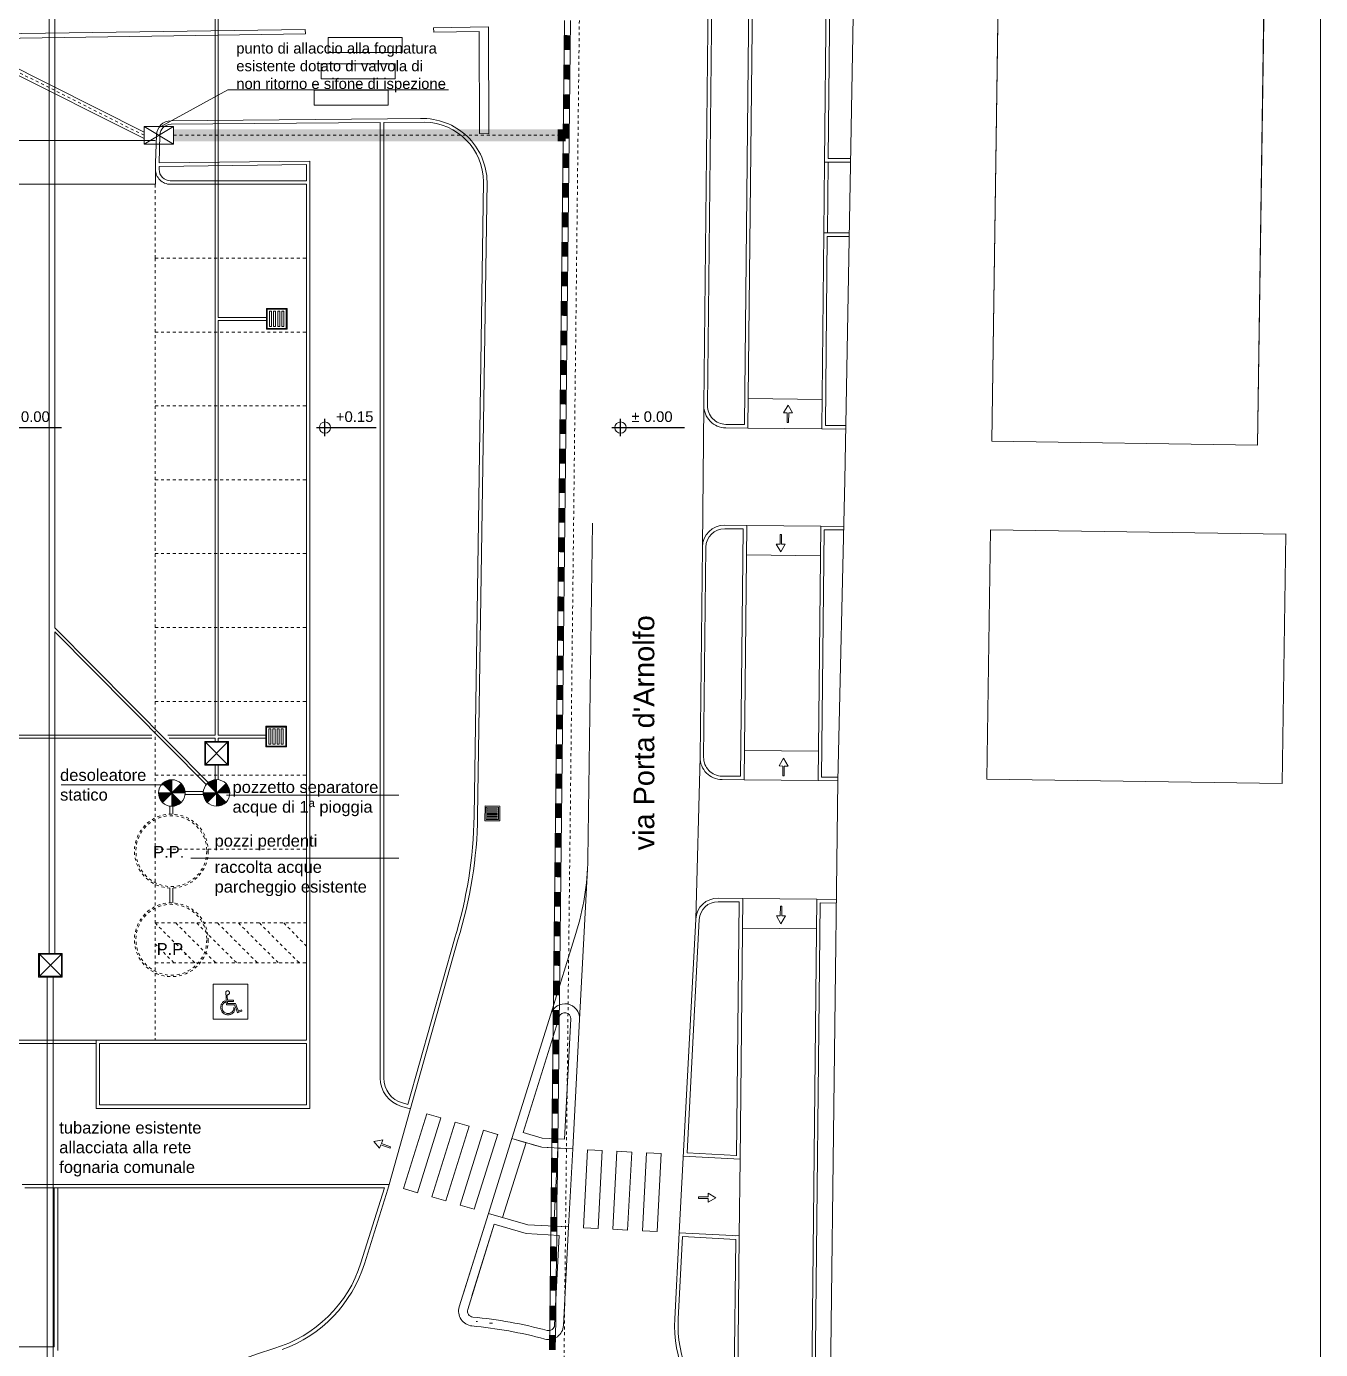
# Model space of a CAD drawing. Header units: millimetres. Extents: x -19 to 261, y -91 to 25.
# Drawn here: x 116.61 to 160.42, y -55.34 to -10.56 of the extents above; entities that cross this region are included whole.
import ezdxf

# ---------------------------------------------------------------- set-up
doc = ezdxf.new("R2010")
doc.units = ezdxf.units.MM
for name, pattern in [('ACAD_ISO14W100_S12', [0.06, 0, -0.03, 0, -0.03]), ('LINEA-LINEETTE2_S13', [0.1, 0, -0.1]), ('NASCOSTA2_S15', [0.5, 0, -0.1, 0, -0.1, 0, -0.1, 0, -0.1, 0, -0.1])]:
    doc.linetypes.add(name, pattern=pattern)
for name, color, linetype, lineweight, true_color in [('XR$4$Generale01', 7, 'Continuous', 5, 0x000000), ('XR$4$STANDARD_1', 7, 'Continuous', 18, 0x000000), ('XR$4$Testo generale', 7, 'Continuous', 18, 0x000000)]:
    doc.layers.add(name, color=color, linetype=linetype, lineweight=lineweight, true_color=true_color)
doc.styles.add('ARIAL', font='arial.ttf')

# ---------------------------------------------------------------- blocks, each defined once
blk = doc.blocks.new('ELEMENTO_RETINO_25')
at = {"layer": 'XR$4$STANDARD_1', "lineweight": 5, "true_color": 0xff0000}
for points in [[(134.813, -11.353), (134.819, -10.853), (135.019, -10.856), (135.013, -11.356)], [(134.802, -12.353), (134.808, -11.853), (135.008, -11.856), (135.002, -12.356)], [(134.791, -13.353), (134.796, -12.853), (134.996, -12.855), (134.991, -13.355)], [(134.779, -14.353), (134.785, -13.853), (134.985, -13.855), (134.979, -14.355)], [(134.768, -15.353), (134.774, -14.853), (134.974, -14.855), (134.968, -15.355)], [(134.756, -16.353), (134.762, -15.853), (134.962, -15.855), (134.956, -16.355)], [(134.745, -17.353), (134.751, -16.853), (134.951, -16.855), (134.945, -17.355)], [(134.734, -18.353), (134.739, -17.853), (134.939, -17.855), (134.934, -18.355)], [(134.722, -19.353), (134.728, -18.853), (134.928, -18.855), (134.922, -19.355)], [(134.711, -20.353), (134.716, -19.853), (134.916, -19.855), (134.911, -20.355)], [(134.699, -21.353), (134.705, -20.853), (134.905, -20.855), (134.899, -21.355)], [(134.688, -22.353), (134.694, -21.853), (134.894, -21.855), (134.888, -22.355)], [(134.677, -23.353), (134.682, -22.853), (134.882, -22.855), (134.877, -23.355)], [(134.665, -24.352), (134.671, -23.852), (134.871, -23.855), (134.865, -24.355)], [(134.654, -25.352), (134.659, -24.852), (134.859, -24.855), (134.854, -25.355)], [(134.642, -26.352), (134.648, -25.852), (134.848, -25.855), (134.842, -26.355)], [(134.631, -27.352), (134.637, -26.852), (134.837, -26.855), (134.831, -27.355)], [(134.619, -28.352), (134.625, -27.852), (134.825, -27.854), (134.819, -28.354)], [(134.608, -29.352), (134.614, -28.852), (134.814, -28.854), (134.808, -29.354)], [(134.597, -30.352), (134.602, -29.852), (134.802, -29.854), (134.797, -30.354)], [(134.585, -31.352), (134.591, -30.852), (134.791, -30.854), (134.785, -31.354)], [(134.574, -32.352), (134.58, -31.852), (134.78, -31.854), (134.774, -32.354)], [(134.562, -33.352), (134.568, -32.852), (134.768, -32.854), (134.762, -33.354)], [(134.551, -34.352), (134.557, -33.852), (134.757, -33.854), (134.751, -34.354)], [(134.54, -35.352), (134.545, -34.852), (134.745, -34.854), (134.74, -35.354)], [(134.528, -36.352), (134.534, -35.852), (134.734, -35.854), (134.728, -36.354)], [(134.517, -37.352), (134.522, -36.852), (134.722, -36.854), (134.717, -37.354)], [(134.505, -38.352), (134.511, -37.852), (134.711, -37.854), (134.705, -38.354)], [(134.494, -39.351), (134.5, -38.851), (134.7, -38.854), (134.694, -39.354)], [(134.483, -40.351), (134.488, -39.851), (134.688, -39.854), (134.683, -40.354)], [(134.471, -41.351), (134.477, -40.851), (134.677, -40.854), (134.671, -41.354)], [(134.46, -42.351), (134.465, -41.851), (134.665, -41.854), (134.66, -42.354)], [(134.448, -43.351), (134.454, -42.851), (134.654, -42.854), (134.648, -43.353)], [(134.437, -44.351), (134.443, -43.851), (134.643, -43.853), (134.637, -44.353)], [(134.425, -45.351), (134.431, -44.851), (134.631, -44.853), (134.625, -45.353)], [(134.414, -46.351), (134.42, -45.851), (134.62, -45.853), (134.614, -46.353)], [(134.403, -47.351), (134.408, -46.851), (134.608, -46.853), (134.603, -47.353)], [(134.391, -48.351), (134.397, -47.851), (134.597, -47.853), (134.591, -48.353)], [(134.38, -49.351), (134.386, -48.851), (134.586, -48.853), (134.58, -49.353)], [(134.368, -50.351), (134.374, -49.851), (134.574, -49.853), (134.568, -50.353)], [(134.357, -51.351), (134.363, -50.851), (134.563, -50.853), (134.557, -51.353)], [(134.346, -52.351), (134.351, -51.851), (134.551, -51.853), (134.546, -52.353)], [(134.334, -53.351), (134.34, -52.851), (134.54, -52.853), (134.534, -53.353)], [(134.323, -54.35), (134.328, -53.851), (134.528, -53.853), (134.523, -54.353)], [(134.311, -55.35), (134.317, -54.85), (134.517, -54.853), (134.511, -55.353)]]:
    blk.add_hatch(color=1, dxfattribs=at).paths.add_polyline_path(points, flags=0)
at = {"layer": 'XR$4$STANDARD_1', "color": 18, "linetype": 'NASCOSTA2_S15', "lineweight": 5, "true_color": 0x000000}
blk.add_line((135.587, 12.639), (134.401, -91.269), dxfattribs=at)
at = {"layer": 'XR$4$STANDARD_1', "color": 18, "lineweight": 5, "true_color": 0x000000}
for p, q in [((134.813, -11.353), (134.825, -10.353)), ((135.025, -10.356), (135.013, -11.356)), ((134.802, -12.353), (134.813, -11.353)), ((135.013, -11.356), (135.002, -12.356)), ((134.791, -13.353), (134.802, -12.353)), ((135.002, -12.356), (134.991, -13.355)), ((134.779, -14.353), (134.791, -13.353)), ((134.991, -13.355), (134.979, -14.355)), ((134.768, -15.353), (134.779, -14.353)), ((134.979, -14.355), (134.968, -15.355)), ((134.756, -16.353), (134.768, -15.353)), ((134.968, -15.355), (134.956, -16.355)), ((134.745, -17.353), (134.756, -16.353)), ((134.956, -16.355), (134.945, -17.355)), ((134.734, -18.353), (134.745, -17.353)), ((134.945, -17.355), (134.934, -18.355)), ((134.722, -19.353), (134.734, -18.353)), ((134.934, -18.355), (134.922, -19.355)), ((134.711, -20.353), (134.722, -19.353)), ((134.922, -19.355), (134.911, -20.355)), ((134.699, -21.353), (134.711, -20.353)), ((134.911, -20.355), (134.899, -21.355)), ((134.688, -22.353), (134.699, -21.353)), ((134.899, -21.355), (134.888, -22.355)), ((134.677, -23.353), (134.688, -22.353)), ((134.888, -22.355), (134.877, -23.355)), ((134.665, -24.352), (134.677, -23.353)), ((134.877, -23.355), (134.865, -24.355)), ((134.654, -25.352), (134.665, -24.352)), ((134.865, -24.355), (134.854, -25.355)), ((134.642, -26.352), (134.654, -25.352)), ((134.854, -25.355), (134.842, -26.355)), ((134.631, -27.352), (134.642, -26.352)), ((134.842, -26.355), (134.831, -27.355)), ((134.619, -28.352), (134.631, -27.352)), ((134.831, -27.355), (134.819, -28.354)), ((134.608, -29.352), (134.619, -28.352)), ((134.819, -28.354), (134.808, -29.354)), ((134.597, -30.352), (134.608, -29.352)), ((134.808, -29.354), (134.797, -30.354)), ((134.585, -31.352), (134.597, -30.352)), ((134.797, -30.354), (134.785, -31.354)), ((134.574, -32.352), (134.585, -31.352)), ((134.785, -31.354), (134.774, -32.354)), ((134.562, -33.352), (134.574, -32.352)), ((134.774, -32.354), (134.762, -33.354)), ((134.551, -34.352), (134.562, -33.352)), ((134.762, -33.354), (134.751, -34.354)), ((134.54, -35.352), (134.551, -34.352)), ((134.751, -34.354), (134.74, -35.354)), ((134.528, -36.352), (134.54, -35.352)), ((134.74, -35.354), (134.728, -36.354)), ((134.517, -37.352), (134.528, -36.352)), ((134.728, -36.354), (134.717, -37.354)), ((134.505, -38.352), (134.517, -37.352)), ((134.717, -37.354), (134.705, -38.354)), ((134.494, -39.351), (134.505, -38.352)), ((134.705, -38.354), (134.694, -39.354)), ((134.483, -40.351), (134.494, -39.351)), ((134.694, -39.354), (134.683, -40.354)), ((134.471, -41.351), (134.483, -40.351)), ((134.683, -40.354), (134.671, -41.354)), ((134.46, -42.351), (134.471, -41.351)), ((134.671, -41.354), (134.66, -42.354)), ((134.448, -43.351), (134.46, -42.351)), ((134.66, -42.354), (134.648, -43.353)), ((134.437, -44.351), (134.448, -43.351)), ((134.648, -43.353), (134.637, -44.353)), ((134.425, -45.351), (134.437, -44.351)), ((134.637, -44.353), (134.625, -45.353)), ((134.414, -46.351), (134.425, -45.351)), ((134.625, -45.353), (134.614, -46.353)), ((134.403, -47.351), (134.414, -46.351)), ((134.614, -46.353), (134.603, -47.353)), ((134.391, -48.351), (134.403, -47.351)), ((134.603, -47.353), (134.591, -48.353)), ((134.38, -49.351), (134.391, -48.351)), ((134.591, -48.353), (134.58, -49.353)), ((134.368, -50.351), (134.38, -49.351)), ((134.58, -49.353), (134.568, -50.353)), ((134.357, -51.351), (134.368, -50.351)), ((134.568, -50.353), (134.557, -51.353)), ((134.346, -52.351), (134.357, -51.351)), ((134.557, -51.353), (134.546, -52.353)), ((134.334, -53.351), (134.346, -52.351)), ((134.546, -52.353), (134.534, -53.353)), ((134.323, -54.35), (134.334, -53.351)), ((134.534, -53.353), (134.523, -54.353)), ((134.311, -55.35), (134.323, -54.35)), ((134.523, -54.353), (134.511, -55.353))]:
    blk.add_line(p, q, dxfattribs=at)
blk = doc.blocks.new('ELEMENTO_RETINO_26')
at = {"layer": 'XR$4$STANDARD_1', "lineweight": 18, "true_color": 0x579100}
for points in [[(121.589, -14.444), (121.589, -14.044), (122.589, -14.044), (122.589, -14.444)], [(122.589, -14.444), (122.589, -14.044), (123.589, -14.044), (123.589, -14.444)], [(123.589, -14.444), (123.589, -14.044), (124.589, -14.044), (124.589, -14.444)], [(124.589, -14.444), (124.589, -14.044), (125.589, -14.044), (125.589, -14.444)], [(125.589, -14.444), (125.589, -14.044), (126.589, -14.044), (126.589, -14.444)], [(126.589, -14.444), (126.589, -14.044), (127.589, -14.044), (127.589, -14.444)], [(127.589, -14.444), (127.589, -14.044), (128.589, -14.044), (128.589, -14.444)], [(128.589, -14.444), (128.589, -14.044), (129.589, -14.044), (129.589, -14.444)], [(129.589, -14.444), (129.589, -14.044), (130.589, -14.044), (130.589, -14.444)], [(130.589, -14.444), (130.589, -14.044), (131.589, -14.044), (131.589, -14.444)], [(131.589, -14.444), (131.589, -14.044), (132.589, -14.044), (132.589, -14.444)], [(132.589, -14.444), (132.589, -14.044), (133.589, -14.044), (133.589, -14.444)], [(133.589, -14.444), (133.589, -14.044), (134.589, -14.044), (134.589, -14.444)], [(134.589, -14.444), (134.589, -14.044), (134.859, -14.044), (134.859, -14.444)]]:
    blk.add_hatch(color=74, dxfattribs=at).paths.add_polyline_path(points, flags=0)
at = {"layer": 'XR$4$STANDARD_1', "color": 18, "linetype": 'NASCOSTA2_S15', "lineweight": 18, "true_color": 0x000000}
for p, q in [((121.589, -14.244), (122.589, -14.244)), ((121.589, -14.244), (134.859, -14.244)), ((122.589, -14.244), (123.589, -14.244)), ((123.589, -14.244), (124.589, -14.244)), ((124.589, -14.244), (125.589, -14.244)), ((125.589, -14.244), (126.589, -14.244)), ((126.589, -14.244), (127.589, -14.244)), ((127.589, -14.244), (128.589, -14.244)), ((128.589, -14.244), (129.589, -14.244)), ((129.589, -14.244), (130.589, -14.244)), ((130.589, -14.244), (131.589, -14.244)), ((131.589, -14.244), (132.589, -14.244)), ((132.589, -14.244), (133.589, -14.244)), ((133.589, -14.244), (134.589, -14.244)), ((134.589, -14.244), (134.859, -14.244))]:
    blk.add_line(p, q, dxfattribs=at)

msp = doc.modelspace()

# ---------------------------------------------------------------- hatches: boundary and pattern name
at = {"layer": 'XR$4$STANDARD_1', "lineweight": 18, "true_color": 0xff7f00}
for points in [[(121.209, -36.185), (121.527, -36.503), (121.527, -36.053), (121.514, -36.053), (121.459, -36.058), (121.404, -36.07), (121.352, -36.088), (121.303, -36.113), (121.256, -36.143), (121.214, -36.179)], [(121.845, -36.185), (121.527, -36.503), (121.977, -36.503), (121.974, -36.448), (121.964, -36.394), (121.947, -36.341), (121.924, -36.29), (121.895, -36.243), (121.86, -36.2)], [(122.727, -36.184), (123.044, -36.502), (123.044, -36.053), (123.031, -36.053), (122.976, -36.058), (122.922, -36.069), (122.87, -36.088), (122.82, -36.112), (122.774, -36.143), (122.732, -36.179)], [(123.362, -36.185), (123.044, -36.502), (123.494, -36.502), (123.491, -36.448), (123.481, -36.393), (123.464, -36.34), (123.441, -36.29), (123.412, -36.243), (123.377, -36.2)], [(121.209, -36.821), (121.527, -36.503), (121.078, -36.503), (121.078, -36.53), (121.085, -36.585), (121.098, -36.639), (121.118, -36.69), (121.144, -36.739), (121.176, -36.785)], [(121.845, -36.821), (121.527, -36.503), (121.527, -36.952), (121.568, -36.951), (121.623, -36.943), (121.676, -36.927), (121.727, -36.906), (121.775, -36.878), (121.819, -36.845)], [(122.726, -36.82), (123.044, -36.502), (122.595, -36.502), (122.595, -36.53), (122.602, -36.585), (122.615, -36.638), (122.635, -36.69), (122.662, -36.739), (122.693, -36.784)], [(123.362, -36.82), (123.044, -36.502), (123.044, -36.952), (123.085, -36.951), (123.14, -36.942), (123.193, -36.927), (123.245, -36.905), (123.293, -36.878), (123.337, -36.844)]]:
    msp.add_hatch(color=30, dxfattribs=at).paths.add_polyline_path(points, flags=0)
at = {"layer": 'XR$4$STANDARD_1', "lineweight": 5, "true_color": 0x0000ff}
h = msp.add_hatch(dxfattribs=at)
h.set_pattern_fill('RETINO', color=5, scale=0.225, style=0, pattern_type=2)
h.set_pattern_definition([(0, (0.45, 0.45), (0.225, 0.225), [0.225, -0.225]), (90, (0.45, 0.45), (-0.225, 0.225), [0.225, -0.225])])
h.paths.add_polyline_path([(131.763, -54.381), (131.752, -54.38), (131.748, -54.379), (131.752, -54.38), (132.398, -54.454)], flags=0)

# ---------------------------------------------------------------- linework, layer by layer
at = {"layer": 'XR$4$Generale01', "color": 18, "lineweight": 18, "true_color": 0x000000}
for p, q in [((121.209, -36.821), (121.845, -36.185)), ((121.209, -36.185), (121.845, -36.821)), ((121.527, -36.053), (121.527, -36.953)), ((122.726, -36.821), (123.363, -36.184)), ((122.726, -36.184), (123.363, -36.821)), ((123.044, -36.052), (123.044, -36.952)), ((121.077, -36.503), (121.977, -36.503)), ((122.594, -36.502), (123.494, -36.502))]:
    msp.add_line(p, q, dxfattribs=at)
at = {"layer": 'XR$4$STANDARD_1', "color": 5, "lineweight": 5, "true_color": 0x0000ff}
for p, q in [((160.419, -91.269), (160.419, 12.639)), ((141.082, -8.034), (140.913, -24.033)), ((141.204, -7.915), (141.031, -24.154)), ((143.704, -7.941), (143.627, -15.149)), ((144.315, -25.911), (144.634, -7.951)), ((143.822, -8.063), (143.748, -15.029)), ((143.822, -8.063), (143.748, -15.029)), ((149.29, -24.598), (149.526, -8.1)), ((158.289, -24.727), (158.525, -8.229)), ((139.696, -8.649), (139.539, -23.388)), ((139.816, -8.65), (139.659, -23.39)), ((126.046, -10.659), (114.474, -10.83)), ((126.046, -10.659), (126.048, -10.809)), ((130.391, -10.601), (132.25, -10.574)), ((130.391, -10.601), (130.394, -10.751)), ((130.394, -10.751), (131.931, -10.729)), ((131.945, -14.187), (131.931, -10.729)), ((132.265, -14.19), (132.25, -10.574)), ((126.048, -10.809), (114.476, -10.98)), ((129.321, -10.938), (126.821, -10.938)), ((126.821, -10.938), (126.821, -11.438)), ((129.321, -11.438), (129.321, -10.938)), ((126.821, -11.438), (129.321, -11.438)), ((129.086, -11.829), (126.586, -11.829)), ((126.586, -11.829), (126.586, -12.329)), ((129.086, -12.329), (129.086, -11.829)), ((126.586, -12.329), (129.086, -12.329)), ((123.428, -12.701), (121.077, -13.993)), ((130.892, -12.701), (123.428, -12.701)), ((128.851, -12.721), (126.351, -12.721)), ((126.351, -12.721), (126.351, -13.221)), ((128.851, -13.221), (128.851, -12.721)), ((126.351, -13.221), (128.851, -13.221)), ((121.502, -13.75), (130.048, -13.675)), ((121.503, -13.87), (128.582, -13.808)), ((128.582, -13.808), (128.582, -46.15)), ((128.702, -13.807), (130.093, -13.795)), ((128.702, -13.807), (128.702, -46.15)), ((121.006, -14.236), (120.98, -15.178)), ((121.126, -14.239), (121.101, -15.176)), ((131.945, -14.187), (132.265, -14.19)), ((114.962, -14.422), (120.962, -14.422)), ((120.98, -15.178), (120.971, -15.902)), ((121.101, -15.176), (126.202, -15.115)), ((126.202, -15.115), (126.202, -40.782)), ((143.627, -15.149), (143.602, -17.549)), ((144.506, -15.149), (143.627, -15.149)), ((144.506, -15.149), (143.627, -15.149)), ((143.747, -15.149), (143.722, -17.549)), ((144.508, -15.029), (143.748, -15.029)), ((121.098, -15.397), (121.099, -15.296)), ((121.099, -15.296), (126.082, -15.236)), ((126.082, -15.236), (126.082, -15.78)), ((120.962, -15.902), (115.034, -15.902)), ((120.962, -15.902), (117.965, -15.902)), ((120.962, -15.902), (120.971, -15.902)), ((121.476, -15.78), (126.082, -15.78)), ((126.082, -15.78), (121.476, -15.78)), ((121.478, -15.902), (126.082, -15.902)), ((126.082, -15.902), (126.082, -40.902)), ((132.083, -15.822), (131.761, -37.285)), ((132.203, -15.824), (131.881, -37.287)), ((143.602, -17.549), (143.531, -24.181)), ((144.463, -17.549), (143.602, -17.549)), ((143.72, -17.669), (143.653, -24.062)), ((144.461, -17.669), (143.72, -17.669)), ((149.408, -17.669), (149.389, -17.669)), ((149.408, -17.549), (149.391, -17.549)), ((126.082, -18.406), (126.082, -40.902)), ((141.042, -23.154), (143.542, -23.181)), ((139.539, -23.388), (139.489, -28.18)), ((142.391, -23.373), (142.236, -23.635)), ((142.363, -23.636), (142.236, -23.635)), ((142.359, -23.963), (142.363, -23.636)), ((142.391, -23.373), (142.54, -23.638)), ((142.409, -23.964), (142.413, -23.637)), ((142.54, -23.638), (142.413, -23.637)), ((140.281, -24.146), (141.031, -24.154)), ((140.283, -24.026), (140.913, -24.033)), ((141.031, -24.154), (143.531, -24.181)), ((142.359, -23.963), (142.409, -23.964)), ((142.384, -23.964), (142.409, -23.964)), ((143.531, -24.181), (144.346, -24.189)), ((143.653, -24.062), (144.347, -24.069)), ((144.315, -25.911), (144.079, -36.093)), ((135.773, -27.372), (135.611, -38.744)), ((140.245, -27.558), (140.875, -27.565)), ((140.246, -27.438), (140.996, -27.446)), ((140.875, -27.565), (140.786, -35.939)), ((140.996, -27.446), (140.905, -36.06)), ((140.996, -27.446), (143.496, -27.473)), ((142.124, -27.754), (142.12, -28.081)), ((142.149, -27.754), (142.124, -27.754)), ((142.174, -27.754), (142.124, -27.754)), ((142.174, -27.754), (142.17, -28.081)), ((143.496, -27.473), (143.405, -36.086)), ((143.496, -27.473), (144.279, -27.481)), ((143.615, -27.594), (143.526, -35.968)), ((143.615, -27.594), (144.277, -27.601)), ((149.247, -27.598), (149.126, -36.037)), ((159.246, -27.741), (159.125, -36.18)), ((159.242, -27.74), (159.249, -27.742)), ((159.247, -27.737), (159.245, -27.744)), ((139.489, -28.18), (139.413, -35.294)), ((139.609, -28.182), (139.533, -35.295)), ((142.142, -28.345), (141.993, -28.079)), ((141.993, -28.079), (142.12, -28.081)), ((142.142, -28.345), (142.298, -28.083)), ((142.17, -28.081), (142.298, -28.083)), ((140.986, -28.446), (143.486, -28.473)), ((139.413, -35.294), (139.266, -40.775)), ((140.916, -35.06), (143.416, -35.086)), ((142.241, -35.326), (142.085, -35.589)), ((142.241, -35.326), (142.39, -35.592)), ((142.213, -35.59), (142.085, -35.589)), ((142.209, -35.917), (142.213, -35.59)), ((142.259, -35.918), (142.263, -35.591)), ((142.39, -35.592), (142.263, -35.591)), ((140.155, -36.052), (140.905, -36.06)), ((140.156, -35.932), (140.786, -35.939)), ((140.905, -36.06), (143.405, -36.086)), ((142.209, -35.917), (142.259, -35.918)), ((142.234, -35.917), (142.259, -35.918)), ((143.405, -36.086), (144.079, -36.093)), ((143.526, -35.968), (144.08, -35.973)), ((143.79, -58.938), (144.079, -36.093)), ((132.132, -36.942), (132.128, -37.442)), ((132.631, -36.945), (132.132, -36.942)), ((132.168, -37.402), (132.171, -36.982)), ((132.171, -36.982), (132.591, -36.985)), ((132.201, -37.112), (132.557, -37.115)), ((132.201, -37.152), (132.556, -37.155)), ((132.202, -37.032), (132.557, -37.035)), ((132.202, -37.072), (132.557, -37.075)), ((132.591, -36.985), (132.588, -37.405)), ((132.628, -37.445), (132.631, -36.945)), ((132.128, -37.442), (132.628, -37.445)), ((132.588, -37.405), (132.168, -37.402)), ((132.2, -37.272), (132.556, -37.275)), ((132.2, -37.312), (132.555, -37.315)), ((132.2, -37.352), (132.555, -37.355)), ((132.201, -37.192), (132.556, -37.195)), ((132.201, -37.232), (132.556, -37.235)), ((135.332, -44.164), (135.599, -39.084)), ((140.021, -40.184), (140.741, -40.192)), ((140.022, -40.064), (140.862, -40.073)), ((140.741, -40.192), (140.648, -48.788)), ((140.862, -40.073), (140.767, -48.908)), ((140.862, -40.073), (143.362, -40.1)), ((143.362, -40.1), (143.172, -58.062)), ((143.481, -40.221), (143.292, -58.024)), ((143.362, -40.1), (144.028, -40.107)), ((143.481, -40.221), (144.027, -40.227)), ((142.151, -40.928), (142.002, -40.662)), ((142.002, -40.662), (142.129, -40.664)), ((142.133, -40.337), (142.129, -40.664)), ((142.158, -40.337), (142.133, -40.337)), ((142.183, -40.337), (142.133, -40.337)), ((142.151, -40.928), (142.307, -40.666)), ((142.183, -40.337), (142.179, -40.664)), ((142.179, -40.664), (142.307, -40.666)), ((126.082, -40.902), (126.082, -42.204)), ((126.202, -40.782), (126.202, -45.06)), ((138.707, -51.389), (139.266, -40.775)), ((138.97, -48.678), (139.385, -40.781)), ((140.852, -41.073), (143.352, -41.1)), ((131.211, -41.478), (128.887, -49.752)), ((131.096, -41.445), (129.521, -47.049)), ((134.355, -43.988), (135.209, -41.257)), ((126.082, -42.204), (126.082, -44.865)), ((124.102, -42.978), (122.923, -42.978)), ((122.923, -42.978), (122.923, -44.158)), ((124.102, -42.978), (122.923, -42.978)), ((122.923, -42.978), (122.923, -44.158)), ((124.102, -44.158), (124.102, -42.978)), ((124.102, -44.158), (124.102, -42.978)), ((122.923, -44.158), (124.102, -44.158)), ((122.923, -44.158), (124.102, -44.158)), ((133.039, -48.199), (134.355, -43.988)), ((133.425, -47.999), (134.668, -44.024)), ((134.818, -48.225), (135.032, -44.148)), ((135.101, -48.549), (135.332, -44.164)), ((109.691, -44.865), (125.901, -44.865)), ((109.691, -44.985), (118.962, -44.985)), ((118.962, -47.177), (118.962, -44.865)), ((118.962, -44.865), (126.082, -44.865)), ((119.082, -47.057), (119.082, -44.985)), ((119.082, -44.985), (126.082, -44.985)), ((126.082, -47.057), (126.082, -44.985)), ((126.202, -47.177), (126.202, -44.985)), ((129.335, -46.995), (129.521, -47.049)), ((126.202, -47.177), (118.962, -47.177)), ((119.082, -47.057), (126.082, -47.057)), ((129.302, -47.11), (129.604, -47.198)), ((130.158, -47.36), (129.367, -49.892)), ((130.638, -47.5), (130.158, -47.36)), ((130.638, -47.5), (129.847, -50.032)), ((131.119, -47.64), (130.327, -50.172)), ((131.599, -47.779), (130.807, -50.312)), ((131.599, -47.779), (131.119, -47.64)), ((128.369, -48.294), (128.669, -48.242)), ((128.369, -48.294), (128.564, -48.528)), ((128.625, -48.361), (128.669, -48.242)), ((128.932, -48.474), (128.625, -48.361)), ((132.079, -47.919), (131.287, -50.451)), ((132.562, -48.05), (131.768, -50.591)), ((132.559, -48.059), (132.079, -47.919)), ((133.039, -48.199), (132.248, -50.731)), ((133.039, -48.199), (132.248, -50.731)), ((133.522, -48.33), (132.728, -50.871)), ((133.519, -48.339), (133.039, -48.199)), ((134.05, -48.494), (133.039, -48.199)), ((134.062, -48.185), (133.42, -47.998)), ((134.062, -48.185), (134.818, -48.225)), ((128.564, -48.528), (128.608, -48.408)), ((128.915, -48.521), (128.608, -48.408)), ((128.932, -48.474), (128.915, -48.521)), ((128.924, -48.497), (128.915, -48.521)), ((134.05, -48.494), (133.711, -48.395)), ((134.05, -48.494), (133.711, -48.395)), ((134.402, -48.513), (134.05, -48.494)), ((134.05, -48.494), (134.402, -48.513)), ((134.05, -48.494), (134.402, -48.513)), ((135.101, -48.549), (134.05, -48.494)), ((134.601, -48.523), (134.462, -51.166)), ((134.601, -48.523), (135.101, -48.549)), ((134.601, -48.523), (135.101, -48.549)), ((135.101, -48.549), (134.962, -51.192)), ((135.101, -48.549), (134.962, -51.192)), ((135.6, -48.576), (135.461, -51.218)), ((135.6, -48.576), (136.099, -48.602)), ((135.6, -48.576), (136.099, -48.602)), ((136.099, -48.602), (135.96, -51.245)), ((136.599, -48.628), (136.459, -51.271)), ((136.599, -48.628), (137.098, -48.655)), ((136.599, -48.628), (137.098, -48.655)), ((137.098, -48.655), (136.959, -51.297)), ((137.597, -48.681), (137.458, -51.324)), ((137.597, -48.681), (138.097, -48.707)), ((137.597, -48.681), (138.097, -48.707)), ((138.097, -48.707), (137.957, -51.35)), ((140.767, -48.898), (138.844, -48.797)), ((138.844, -48.797), (140.767, -48.898)), ((138.844, -48.797), (140.767, -48.898)), ((140.648, -48.776), (138.97, -48.678)), ((140.767, -48.898), (140.741, -51.497)), ((128.887, -49.752), (116.462, -49.752)), ((117.546, -49.872), (116.546, -49.872)), ((117.546, -55.252), (117.546, -49.872)), ((128.724, -49.872), (117.546, -49.872)), ((117.666, -55.372), (117.666, -49.872)), ((127.931, -52.406), (128.724, -49.872)), ((128.046, -52.442), (128.838, -49.908)), ((128.838, -49.908), (128.887, -49.752)), ((129.847, -50.032), (129.367, -49.892)), ((139.686, -50.176), (139.687, -50.049)), ((139.95, -50.204), (139.687, -50.049)), ((130.807, -50.312), (130.327, -50.172)), ((131.768, -50.591), (131.287, -50.451)), ((139.359, -50.174), (139.686, -50.176)), ((139.359, -50.174), (139.359, -50.224)), ((139.359, -50.199), (139.359, -50.224)), ((139.359, -50.224), (139.686, -50.226)), ((139.95, -50.204), (139.685, -50.354)), ((139.685, -50.354), (139.686, -50.226)), ((131.259, -53.893), (132.248, -50.731)), ((131.403, -53.435), (132.248, -50.731)), ((132.728, -50.871), (132.248, -50.731)), ((133.578, -51.119), (132.248, -50.731)), ((131.546, -53.983), (132.446, -51.102)), ((131.689, -53.524), (132.446, -51.102)), ((133.527, -51.417), (132.446, -51.102)), ((133.527, -51.417), (134.639, -51.475)), ((133.578, -51.119), (134.962, -51.192)), ((134.462, -51.166), (134.962, -51.192)), ((134.486, -54.511), (134.639, -51.475)), ((134.786, -54.527), (134.962, -51.192)), ((135.461, -51.218), (135.96, -51.245)), ((136.459, -51.271), (136.959, -51.297)), ((137.458, -51.324), (137.957, -51.35)), ((138.553, -54.296), (138.707, -51.389)), ((138.707, -51.389), (140.741, -51.497)), ((140.741, -51.497), (140.671, -58.148)), ((138.673, -54.305), (138.821, -51.511)), ((140.62, -51.615), (138.821, -51.511)), ((140.62, -51.615), (140.552, -58.04)), ((140.621, -51.506), (140.621, -51.507)), ((140.741, -51.627), (140.74, -51.627)), ((117.546, -55.252), (112.166, -55.252))]:
    msp.add_line(p, q, dxfattribs=at)
at = {"layer": 'XR$4$STANDARD_1', "color": 18, "lineweight": 20, "true_color": 0x000000}
for p, q in [((117.371, 2.18), (117.371, -41.932)), ((117.571, 2.18), (117.571, -30.911)), ((122.991, -20.507), (122.991, 2.18)), ((123.091, -20.407), (123.091, 2.18)), ((115.813, -11.735), (120.589, -14.132)), ((115.813, -11.959), (120.589, -14.356)), ((117.571, -13.839), (117.571, -30.911)), ((120.589, -13.944), (121.589, -13.944)), ((120.589, -14.544), (120.589, -13.944)), ((120.589, -13.944), (121.589, -14.544)), ((120.589, -14.544), (121.589, -13.944)), ((120.589, -13.944), (121.589, -13.944)), ((120.589, -14.544), (120.589, -13.944)), ((120.589, -13.944), (121.589, -14.544)), ((120.589, -14.544), (121.589, -13.944)), ((121.589, -13.944), (121.589, -14.544)), ((121.589, -13.944), (121.589, -14.544)), ((121.589, -14.544), (120.589, -14.544)), ((121.589, -14.544), (120.589, -14.544)), ((124.728, -20.807), (124.728, -20.107)), ((124.728, -20.107), (125.428, -20.107)), ((124.753, -20.782), (124.753, -20.132)), ((124.753, -20.132), (125.403, -20.132)), ((125.403, -20.132), (125.403, -20.782)), ((125.428, -20.107), (125.428, -20.807)), ((122.991, -34.545), (122.991, -20.407)), ((124.728, -20.407), (123.091, -20.407)), ((124.728, -20.507), (123.091, -20.507)), ((123.091, -34.545), (123.091, -20.507)), ((124.833, -20.197), (124.903, -20.197)), ((124.833, -20.716), (124.833, -20.197)), ((124.903, -20.716), (124.903, -20.197)), ((124.973, -20.197), (125.043, -20.197)), ((124.973, -20.716), (124.973, -20.197)), ((125.043, -20.716), (125.043, -20.197)), ((125.113, -20.197), (125.183, -20.197)), ((125.113, -20.716), (125.113, -20.197)), ((125.183, -20.716), (125.183, -20.197)), ((125.253, -20.197), (125.323, -20.197)), ((125.253, -20.716), (125.253, -20.197)), ((125.323, -20.716), (125.323, -20.197)), ((125.428, -20.807), (124.728, -20.807)), ((125.403, -20.782), (124.753, -20.782)), ((124.833, -20.716), (124.903, -20.716)), ((124.973, -20.716), (125.043, -20.716)), ((125.113, -20.716), (125.183, -20.716)), ((125.253, -20.716), (125.323, -20.716)), ((117.571, -30.911), (122.762, -36.149)), ((117.571, -31.053), (117.571, -41.932)), ((117.571, -31.053), (117.571, -41.932)), ((117.571, -31.053), (122.691, -36.219)), ((124.707, -34.945), (124.707, -34.245)), ((124.707, -34.245), (125.407, -34.245)), ((124.732, -34.92), (124.732, -34.27)), ((124.732, -34.27), (125.382, -34.27)), ((124.812, -34.335), (124.882, -34.335)), ((124.812, -34.854), (124.812, -34.335)), ((124.882, -34.854), (124.882, -34.335)), ((124.952, -34.335), (125.022, -34.335)), ((124.952, -34.854), (124.952, -34.335)), ((125.022, -34.854), (125.022, -34.335)), ((125.092, -34.335), (125.162, -34.335)), ((125.092, -34.854), (125.092, -34.335)), ((125.162, -34.854), (125.162, -34.335)), ((125.232, -34.335), (125.302, -34.335)), ((125.232, -34.854), (125.232, -34.335)), ((125.302, -34.854), (125.302, -34.335)), ((125.382, -34.27), (125.382, -34.92)), ((125.407, -34.245), (125.407, -34.945)), ((120.847, -34.545), (111.321, -34.545)), ((120.854, -34.645), (111.321, -34.645)), ((122.991, -34.545), (121.397, -34.545)), ((122.991, -34.645), (121.434, -34.645)), ((122.643, -34.762), (122.643, -35.562)), ((123.443, -34.762), (122.643, -34.762)), ((123.418, -34.787), (122.668, -34.787)), ((122.668, -34.787), (122.668, -35.537)), ((122.668, -35.537), (123.418, -34.787)), ((122.668, -34.787), (123.418, -35.537)), ((122.991, -34.762), (122.991, -34.645)), ((124.707, -34.545), (123.091, -34.545)), ((124.707, -34.645), (123.091, -34.645)), ((123.091, -34.762), (123.091, -34.645)), ((123.418, -35.537), (123.418, -34.787)), ((123.443, -35.562), (123.443, -34.762)), ((125.382, -34.92), (124.732, -34.92)), ((124.812, -34.854), (124.882, -34.854)), ((124.952, -34.854), (125.022, -34.854)), ((125.092, -34.854), (125.162, -34.854)), ((125.232, -34.854), (125.302, -34.854)), ((125.407, -34.945), (124.707, -34.945)), ((122.643, -35.562), (123.443, -35.562)), ((122.668, -35.537), (123.418, -35.537)), ((122.991, -36.056), (122.991, -35.562)), ((123.091, -36.055), (123.091, -35.562)), ((117.018, -42.732), (117.018, -41.932)), ((117.018, -41.932), (117.818, -41.932)), ((117.043, -41.957), (117.793, -41.957)), ((117.043, -42.707), (117.043, -41.957)), ((117.793, -42.707), (117.043, -41.957)), ((117.793, -41.957), (117.043, -42.707)), ((117.793, -41.957), (117.793, -42.707)), ((117.818, -41.932), (117.818, -42.732)), ((117.818, -42.732), (117.018, -42.732)), ((117.793, -42.707), (117.043, -42.707)), ((117.306, -42.732), (117.306, -63.205)), ((117.506, -42.732), (117.506, -63.205)), ((117.506, -43.322), (117.506, -63.205))]:
    msp.add_line(p, q, dxfattribs=at)
at = {"layer": 'XR$4$STANDARD_1', "color": 1, "linetype": 'ACAD_ISO14W100_S12', "lineweight": 20, "true_color": 0xff0000}
msp.add_line((120.589, -14.244), (115.813, -11.847), dxfattribs=at)
at = {"layer": 'XR$4$STANDARD_1', "color": 18, "linetype": 'LINEA-LINEETTE2_S13', "lineweight": 5, "true_color": 0x000000}
for p, q in [((120.962, -18.406), (120.962, -15.902)), ((120.962, -18.406), (120.962, -15.902)), ((120.962, -18.406), (126.082, -18.406)), ((120.962, -18.406), (126.082, -18.406)), ((120.962, -18.406), (120.962, -44.865)), ((120.962, -18.406), (120.962, -44.865)), ((120.962, -20.902), (126.082, -20.902)), ((120.962, -20.902), (126.082, -20.902)), ((120.962, -23.402), (126.082, -23.402)), ((120.962, -23.402), (126.082, -23.402)), ((120.962, -25.902), (126.082, -25.902)), ((120.962, -25.902), (126.082, -25.902)), ((120.962, -28.402), (126.082, -28.402)), ((120.962, -28.402), (126.082, -28.402)), ((120.962, -30.902), (126.082, -30.902)), ((120.962, -30.902), (126.082, -30.902)), ((120.962, -33.402), (126.082, -33.402)), ((120.962, -33.402), (126.082, -33.402)), ((120.962, -35.902), (126.082, -35.902)), ((120.962, -35.902), (126.082, -35.902)), ((120.962, -38.402), (126.082, -38.402)), ((120.962, -38.402), (126.082, -38.402)), ((126.082, -40.902), (120.962, -40.902)), ((126.082, -40.902), (120.962, -40.902)), ((120.962, -40.902), (122.305, -42.252)), ((120.962, -40.902), (122.305, -42.252)), ((121.662, -40.902), (123.012, -42.252)), ((121.662, -40.902), (123.012, -42.252)), ((122.369, -40.902), (123.719, -42.252)), ((122.369, -40.902), (123.719, -42.252)), ((123.076, -40.902), (124.426, -42.252)), ((123.076, -40.902), (124.426, -42.252)), ((123.783, -40.902), (125.133, -42.252)), ((123.783, -40.902), (125.133, -42.252)), ((124.491, -40.902), (125.841, -42.252)), ((124.491, -40.902), (125.841, -42.252)), ((125.319, -40.902), (126.082, -41.683)), ((125.319, -40.902), (126.082, -41.683)), ((120.962, -41.609), (121.598, -42.252)), ((120.962, -41.609), (121.598, -42.252)), ((120.962, -42.252), (126.082, -42.252)), ((120.962, -42.252), (126.082, -42.252))]:
    msp.add_line(p, q, dxfattribs=at)
at = {"layer": 'XR$4$STANDARD_1', "color": 5, "lineweight": 30, "true_color": 0x0000ff}
for p, q in [((115.342, -24.135), (117.796, -24.135)), ((126.421, -24.135), (128.442, -24.135)), ((126.713, -24.427), (126.713, -23.842)), ((136.427, -24.135), (138.881, -24.135)), ((136.719, -24.427), (136.719, -23.842))]:
    msp.add_line(p, q, dxfattribs=at)
at = {"layer": 'XR$4$STANDARD_1', "color": 18, "lineweight": 5, "true_color": 0x000000}
for p, q in [((117.779, -36.23), (121.382, -36.23)), ((129.21, -36.575), (123.38, -36.575)), ((129.21, -38.707), (122.176, -38.707))]:
    msp.add_line(p, q, dxfattribs=at)
at = {"layer": 'XR$4$STANDARD_1', "color": 18, "lineweight": 18, "true_color": 0x000000}
for p, q in [((121.974, -36.558), (122.598, -36.558)), ((121.975, -36.458), (122.597, -36.458)), ((121.462, -37.222), (121.462, -36.948)), ((121.562, -37.222), (121.562, -36.952)), ((121.462, -40.222), (121.462, -39.72)), ((121.562, -40.222), (121.562, -39.72))]:
    msp.add_line(p, q, dxfattribs=at)
at = {"layer": 'XR$4$STANDARD_1', "color": 5, "lineweight": 5, "true_color": 0x0000ff}
for points in [[(149.526, -8.1), (149.29, -24.598), (158.289, -24.727), (158.525, -8.229)], [(159.246, -27.741), (149.247, -27.598), (149.126, -36.037), (159.125, -36.18)]]:
    msp.add_lwpolyline(points, close=True, dxfattribs=at)
at = {"layer": 'XR$4$STANDARD_1', "color": 5, "lineweight": 18, "true_color": 0x0000ff}
for centre in [(126.713, -24.135), (136.719, -24.135)]:
    msp.add_circle(centre, 0.191, dxfattribs=at)
at = {"layer": 'XR$4$STANDARD_1', "color": 18, "lineweight": 18, "true_color": 0x000000}
for centre in [(121.527, -36.503), (123.044, -36.502)]:
    msp.add_circle(centre, 0.45, dxfattribs=at)
at = {"layer": 'XR$4$STANDARD_1', "color": 134, "linetype": 'ACAD_ISO14W100_S12', "lineweight": 18, "true_color": 0x009999}
for centre, radius in [((121.512, -38.471), 1.25), ((121.512, -38.471), 1.2), ((121.512, -41.471), 1.25), ((121.512, -41.471), 1.2)]:
    msp.add_circle(centre, radius, dxfattribs=at)
at = {"layer": 'XR$4$STANDARD_1', "color": 5, "lineweight": 5, "true_color": 0x0000ff}
for centre, radius, start, end in [((121.506, -14.249), 0.5, 90.4994, 178.4371), ((121.506, -14.249), 0.38, 90.4994, 178.4371), ((130.017, -15.861), 2.186, 0.9866, 91.8015), ((130.039, -15.838), 2.044, 0.4536, 88.5092), ((121.478, -15.402), 0.5, 179.2077, 270), ((121.478, -15.401), 0.38, 179.501, 270.2933), ((140.289, -23.396), 0.75, 179.3921, 269.3921), ((140.289, -23.396), 0.63, 179.3921, 269.3921), ((140.239, -28.188), 0.75, 89.3921, 179.3921), ((140.239, -28.188), 0.63, 89.3921, 179.3921), ((140.163, -35.302), 0.75, 179.3921, 269.3921), ((140.163, -35.302), 0.63, 179.3921, 269.3921), ((117.133, -37.077), 14.63, 342.6432, 359.1851), ((117.133, -37.077), 14.75, 342.6432, 359.1851), ((126.767, -38.618), 8.844, 342.6432, 359.1851), ((140.015, -40.814), 0.75, 89.3921, 176.9896), ((140.015, -40.814), 0.63, 89.3921, 176.9896), ((134.832, -44.137), 0.5, 356.9841, 162.6432), ((134.832, -44.137), 0.2, 356.9841, 162.6432), ((129.582, -46.15), 1, 180, 253.7487), ((129.582, -46.15), 0.88, 180, 253.7487), ((123.751, -51.099), 4.38, 286.2452, 342.6432), ((123.751, -51.099), 4.5, 289.5617, 342.6432), ((131.737, -54.043), 0.5, 162.6432, 264.6077), ((131.737, -54.043), 0.2, 162.6432, 264.6077), ((130.28, -69.474), 15, 75.0197, 84.6077), ((130.28, -69.474), 15.3, 75.0197, 84.6077), ((134.286, -54.501), 0.5, 255.0197, 356.9841), ((134.286, -54.501), 0.2, 255.0197, 356.9841), ((142.797, -54.522), 4.25, 176.9617, 230.0657), ((142.797, -54.524), 4.13, 176.9617, 230.0657), ((129.368, -69.646), 14.999, 107.0255, 175.0586)]:
    msp.add_arc(centre, radius, start, end, dxfattribs=at)
for points, knots in [([(123.359, -43.299), (123.356, -43.293), (123.348, -43.276), (123.352, -43.254), (123.357, -43.234), (123.37, -43.219), (123.386, -43.207), (123.405, -43.201), (123.426, -43.2), (123.446, -43.207), (123.462, -43.219), (123.475, -43.234), (123.482, -43.254), (123.483, -43.277), (123.475, -43.298), (123.463, -43.314), (123.446, -43.326), (123.426, -43.331), (123.412, -43.333), (123.403, -43.33), (123.401, -43.33)], [0, 0, 0, 0, 0.0253282, 0.0481379, 0.0663778, 0.0872491, 0.1064857, 0.1250254, 0.1471085, 0.1680393, 0.1867629, 0.2055686, 0.2265231, 0.2507943, 0.2721247, 0.2916686, 0.3123006, 0.3334344, 0.3501422, 0.3572917, 0.3572917, 0.3572917, 0.3572917]), ([(123.359, -43.299), (123.356, -43.293), (123.348, -43.276), (123.352, -43.254), (123.357, -43.234), (123.37, -43.219), (123.386, -43.207), (123.405, -43.201), (123.426, -43.2), (123.446, -43.207), (123.462, -43.219), (123.475, -43.234), (123.482, -43.254), (123.483, -43.277), (123.475, -43.298), (123.463, -43.314), (123.446, -43.326), (123.426, -43.331), (123.412, -43.333), (123.403, -43.33), (123.401, -43.33)], [0, 0, 0, 0, 0.0253282, 0.0481379, 0.0663778, 0.0872491, 0.1064857, 0.1250254, 0.1471085, 0.1680393, 0.1867629, 0.2055686, 0.2265231, 0.2507943, 0.2721247, 0.2916686, 0.3123006, 0.3334344, 0.3501422, 0.3572917, 0.3572917, 0.3572917, 0.3572917]), ([(123.327, -43.536), (123.315, -43.542), (123.278, -43.562), (123.242, -43.595), (123.212, -43.637), (123.192, -43.685), (123.18, -43.735), (123.181, -43.788), (123.19, -43.842), (123.218, -43.895), (123.253, -43.941), (123.298, -43.975), (123.346, -43.998), (123.395, -44.011), (123.445, -44.012), (123.494, -44.004), (123.542, -43.987), (123.587, -43.958), (123.626, -43.919), (123.651, -43.882), (123.662, -43.852), (123.664, -43.845)], [0, 0, 0, 0, 0.0551406, 0.1061375, 0.1515891, 0.207786, 0.2618022, 0.3047317, 0.3666456, 0.4242417, 0.4815911, 0.5385321, 0.5920004, 0.6410166, 0.6899081, 0.7387684, 0.7893266, 0.8424635, 0.8980399, 0.9526464, 0.9810801, 0.9810801, 0.9810801, 0.9810801]), ([(123.327, -43.536), (123.315, -43.542), (123.278, -43.562), (123.242, -43.595), (123.212, -43.637), (123.192, -43.685), (123.18, -43.735), (123.181, -43.788), (123.19, -43.842), (123.218, -43.895), (123.253, -43.941), (123.298, -43.975), (123.346, -43.998), (123.395, -44.011), (123.445, -44.012), (123.494, -44.004), (123.542, -43.987), (123.587, -43.958), (123.626, -43.919), (123.651, -43.882), (123.662, -43.852), (123.664, -43.845)], [0, 0, 0, 0, 0.0551406, 0.1061375, 0.1515891, 0.207786, 0.2618022, 0.3047317, 0.3666456, 0.4242417, 0.4815911, 0.5385321, 0.5920004, 0.6410166, 0.6899081, 0.7387684, 0.7893266, 0.8424635, 0.8980399, 0.9526464, 0.9810801, 0.9810801, 0.9810801, 0.9810801]), ([(123.633, -43.762), (123.633, -43.77), (123.631, -43.797), (123.624, -43.833), (123.603, -43.873), (123.574, -43.907), (123.539, -43.937), (123.498, -43.955), (123.455, -43.968), (123.409, -43.967), (123.364, -43.958), (123.32, -43.936), (123.28, -43.903), (123.247, -43.862), (123.23, -43.813), (123.225, -43.761), (123.23, -43.711), (123.247, -43.665), (123.273, -43.628), (123.301, -43.602), (123.324, -43.589), (123.33, -43.585)], [0, 0, 0, 0, 0.030828, 0.0720205, 0.1136711, 0.1615347, 0.2060995, 0.2513057, 0.2963185, 0.3385876, 0.3871613, 0.434128, 0.484781, 0.5403927, 0.5903303, 0.6388321, 0.695358, 0.739033, 0.7855657, 0.8281279, 0.8554877, 0.8554877, 0.8554877, 0.8554877]), ([(123.633, -43.762), (123.633, -43.77), (123.631, -43.797), (123.624, -43.833), (123.603, -43.873), (123.574, -43.907), (123.539, -43.937), (123.498, -43.955), (123.455, -43.968), (123.409, -43.967), (123.364, -43.958), (123.32, -43.936), (123.28, -43.903), (123.247, -43.862), (123.23, -43.813), (123.225, -43.761), (123.23, -43.711), (123.247, -43.665), (123.273, -43.628), (123.301, -43.602), (123.324, -43.589), (123.33, -43.585)], [0, 0, 0, 0, 0.030828, 0.0720205, 0.1136711, 0.1615347, 0.2060995, 0.2513057, 0.2963185, 0.3385876, 0.3871613, 0.434128, 0.484781, 0.5403927, 0.5903303, 0.6388321, 0.695358, 0.739033, 0.7855657, 0.8281279, 0.8554877, 0.8554877, 0.8554877, 0.8554877])]:
    msp.add_open_spline(points, degree=3, knots=knots, dxfattribs=at)
for points in [[(123.359, -43.299), (123.363, -43.396), (123.371, -43.573), (123.375, -43.67)], [(123.359, -43.299), (123.363, -43.396), (123.371, -43.573), (123.375, -43.67)], [(123.41, -43.516), (123.408, -43.468), (123.404, -43.378), (123.401, -43.33)], [(123.41, -43.516), (123.408, -43.468), (123.404, -43.378), (123.401, -43.33)], [(123.33, -43.585), (123.329, -43.572), (123.328, -43.548), (123.327, -43.536)], [(123.33, -43.585), (123.329, -43.572), (123.328, -43.548), (123.327, -43.536)], [(123.375, -43.67), (123.448, -43.67), (123.581, -43.67), (123.654, -43.67)], [(123.375, -43.67), (123.448, -43.67), (123.581, -43.67), (123.654, -43.67)], [(123.617, -43.516), (123.563, -43.516), (123.464, -43.516), (123.41, -43.516)], [(123.617, -43.516), (123.563, -43.516), (123.464, -43.516), (123.41, -43.516)], [(123.415, -43.629), (123.414, -43.61), (123.412, -43.576), (123.412, -43.558)], [(123.412, -43.558), (123.465, -43.558), (123.563, -43.558), (123.617, -43.558)], [(123.415, -43.629), (123.414, -43.61), (123.412, -43.576), (123.412, -43.558)], [(123.412, -43.558), (123.465, -43.558), (123.563, -43.558), (123.617, -43.558)], [(123.682, -43.628), (123.612, -43.628), (123.485, -43.629), (123.415, -43.629)], [(123.682, -43.628), (123.612, -43.628), (123.485, -43.629), (123.415, -43.629)], [(123.617, -43.558), (123.617, -43.547), (123.617, -43.527), (123.617, -43.516)], [(123.617, -43.558), (123.617, -43.547), (123.617, -43.527), (123.617, -43.516)], [(123.664, -43.845), (123.656, -43.824), (123.641, -43.784), (123.633, -43.762)], [(123.664, -43.845), (123.656, -43.824), (123.641, -43.784), (123.633, -43.762)], [(123.654, -43.67), (123.681, -43.74), (123.73, -43.869), (123.756, -43.939)], [(123.654, -43.67), (123.681, -43.74), (123.73, -43.869), (123.756, -43.939)], [(123.78, -43.886), (123.755, -43.819), (123.708, -43.696), (123.682, -43.628)], [(123.78, -43.886), (123.755, -43.819), (123.708, -43.696), (123.682, -43.628)], [(123.885, -43.846), (123.858, -43.857), (123.808, -43.876), (123.78, -43.886)], [(123.885, -43.846), (123.858, -43.857), (123.808, -43.876), (123.78, -43.886)], [(123.9, -43.885), (123.896, -43.875), (123.889, -43.856), (123.885, -43.846)], [(123.9, -43.885), (123.896, -43.875), (123.889, -43.856), (123.885, -43.846)], [(123.756, -43.939), (123.794, -43.925), (123.862, -43.899), (123.9, -43.885)], [(123.756, -43.939), (123.794, -43.925), (123.862, -43.899), (123.9, -43.885)]]:
    msp.add_open_spline(points, degree=3, dxfattribs=at)

# ---------------------------------------------------------------- block references
at = {"layer": 'XR$4$STANDARD_1', "color": 1, "lineweight": 5, "true_color": 0xff0000}
msp.add_blockref('ELEMENTO_RETINO_25', (0, 0), dxfattribs=at)
at = {"layer": 'XR$4$STANDARD_1', "color": 74, "lineweight": 18, "true_color": 0x579100}
msp.add_blockref('ELEMENTO_RETINO_26', (0, 0), dxfattribs=at)

# ---------------------------------------------------------------- texts
at = {"layer": 'XR$4$STANDARD_1', "color": 134, "lineweight": 5, "true_color": 0x009999, "insert": (123.709, -11.116), "char_height": 0.36, "width": 14.79913, "attachment_point": 1, "style": 'ARIAL'}
msp.add_mtext('{\\fArial;punto di allaccio alla fognatura}\\P{\\fArial;esistente dotato di valvola di}\\P{\\fArial;non ritorno e sifone di ispezione}', dxfattribs=at)
at = {"layer": 'XR$4$STANDARD_1', "color": 18, "lineweight": 18, "true_color": 0x000000, "char_height": 0.36, "attachment_point": 7, "style": 'ARIAL'}
for s, insert, width in [('± 0.00', (116.002, -23.951), 3.4513), ('+0.15', (127.081, -23.951), 3.21652), ('± 0.00', (137.087, -23.951), 3.4513)]:
    msp.add_mtext(s, dxfattribs=dict(at, insert=insert, width=width))
at = {"layer": 'XR$4$STANDARD_1', "color": 1, "lineweight": 18, "true_color": 0xff0000, "insert": (137.871, -38.446), "char_height": 0.7, "width": 17.16522, "attachment_point": 7, "rotation": 90, "style": 'ARIAL'}
msp.add_mtext("via Porta d'Arnolfo", dxfattribs=at)
at = {"layer": 'XR$4$STANDARD_1', "color": 1, "lineweight": 18, "true_color": 0xff0000, "char_height": 0.4, "attachment_point": 1, "style": 'ARIAL'}
for s, insert, width in [('{\\fArial;desoleatore}\\P{\\fArial;statico}', (117.744, -35.695), 6.56087), ('{\\fArial;pozzetto separatore}\\P{\\fArial;acque di 1ª pioggia}', (123.583, -36.103), 10.57391)]:
    msp.add_mtext(s, dxfattribs=dict(at, insert=insert, width=width))
at = {"layer": 'XR$4$STANDARD_1', "color": 1, "lineweight": 5, "true_color": 0xff0000, "char_height": 0.4, "style": 'ARIAL'}
for s, insert, width, attachment_point in [('pozzi perdenti', (122.975, -38.44), 7.64348, 7), ('{\\fArial;raccolta acque}\\P{\\fArial;parcheggio esistente}', (122.975, -38.807), 11.0087, 1)]:
    msp.add_mtext(s, dxfattribs=dict(at, insert=insert, width=width, attachment_point=attachment_point))
at = {"layer": 'XR$4$STANDARD_1', "color": 18, "lineweight": 5, "true_color": 0x000000, "insert": (117.716, -47.63), "char_height": 0.4, "width": 10.33043, "attachment_point": 1, "style": 'ARIAL'}
msp.add_mtext('{\\fArial;tubazione esistente}\\P{\\fArial;allacciata alla rete}\\P{\\fArial;fognaria comunale}', dxfattribs=at)
at = {"layer": 'XR$4$Testo generale', "color": 18, "lineweight": 20, "true_color": 0x000000, "char_height": 0.4, "width": 2.8087, "attachment_point": 7, "style": 'ARIAL'}
for insert in [(120.894, -38.697), (121.013, -41.983)]:
    msp.add_mtext('P.P.', dxfattribs=dict(at, insert=insert))

doc.saveas('drawing.dxf')
